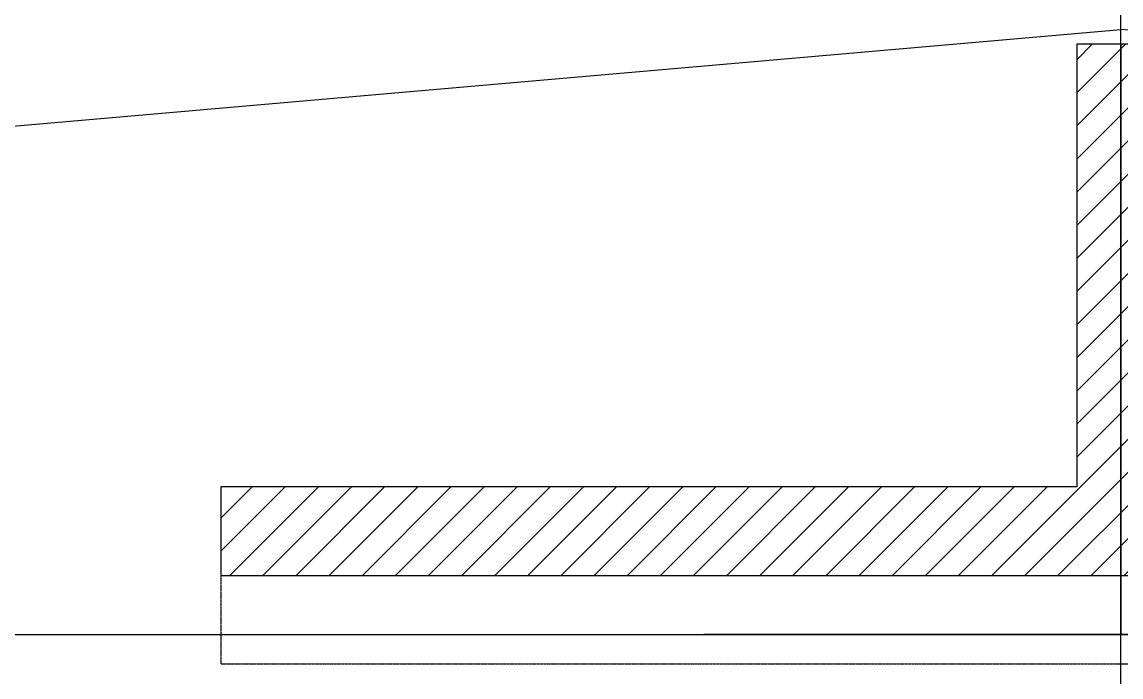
# Model space of a CAD drawing. Extents: x -599358 to 2865263, y -1062760 to 486533.
# Drawn here: x 1855521 to 1859245, y -663354 to -661135 of the extents above; entities that cross this region are included whole.
import ezdxf

# ---------------------------------------------------------------- set-up
doc = ezdxf.new("R2010")
doc.units = 0
for name, pattern in [('__DASH', [0.35, 0.25, -0.1]), ('DASH', [0.35, 0.25, -0.1]), ('DOTE', [2.42, 2, -0.2, 0.02, -0.2])]:
    doc.linetypes.add(name, pattern=pattern)
for name, color, linetype in [('A-AXIS-DOTE', 14, 'DOTE'), ('A-LIN-V', 9, 'Continuous'), ('A-SFCE', 30, 'Continuous')]:
    doc.layers.add(name, color=color, linetype=linetype)

# ---------------------------------------------------------------- blocks, each defined once
blk = doc.blocks.new('G$C2C10B007')
at = {"layer": 'A-LIN-V'}
h = blk.add_hatch(dxfattribs=at)
h.set_pattern_fill('ANSI31', color=252, scale=50)
h.set_pattern_definition([(45, (0, 400), (-56.1266, 56.1266), [])])
h.paths.add_polyline_path([(-150, 600), (-3050, 600), (-3050, 300), (3050, 300), (3050, 600), (150, 600), (150, 2100), (-150, 2100)])
at = {"layer": 'A-AXIS-DOTE', "linetype": '__DASH', "ltscale": 2}
blk.add_lwpolyline([(0, 2100), (0, 100)], dxfattribs=at)
at = {"layer": 'A-LIN-V'}
blk.add_lwpolyline([(-150, 600), (-3050, 600), (-3050, 300), (3050, 300), (3050, 600), (150, 600), (150, 2100), (-150, 2100), (-150, 600)], dxfattribs=at)
at = {"layer": 'A-SFCE', "linetype": 'DASH'}
for p, q in [((-3050, 300), (-3050, 0)), ((-3050, 0), (3050, 0))]:
    blk.add_line(p, q, dxfattribs=at)
blk = doc.blocks.new('w432424324')
at = {"layer": 'A-AXIS-DOTE', "ltscale": 2}
blk.add_line((-759779.7, 577969.1), (-759779.7, 589505.1), dxfattribs=at)
at = {"layer": 'A-LIN-V', "color": 2}
for p in [(-768354.7, 583257.5), (-751204.7, 583257.5)]:
    blk.add_line(p, (-759779.7, 584007.5), dxfattribs=at)
at = {"layer": 'A-LIN-V'}
blk.add_blockref('G$C2C10B007', (-759779.7, 581857.5), dxfattribs=at)
blk = doc.blocks.new('23423wer')
at = {"color": 6, "linetype": 'DASH'}
blk.add_lwpolyline([(-1667170.8, 542487.1), (-1674651.9, 542487.1)], dxfattribs=at)
blk = doc.blocks.new('23423wer-M')
at = {"color": 6, "linetype": 'DASH'}
blk.add_lwpolyline([(1667170.8, 542487.1), (1674651.9, 542487.1)], dxfattribs=at)

msp = doc.modelspace()

# ---------------------------------------------------------------- block references
at = {"xscale": 1.35874988235309, "yscale": 1.35874988235309, "zscale": 1.35874988235309}
for name, p in [('23423wer-M', (-414772.9, -1400314.2)), ('23423wer', (4133263.4, -1400314.2))]:
    msp.add_blockref(name, p, dxfattribs=at)
at = {"layer": 'A-LIN-V'}
msp.add_blockref('w432424324', (2619024.9, -1245167.3), dxfattribs=at)

doc.saveas('drawing.dxf')
